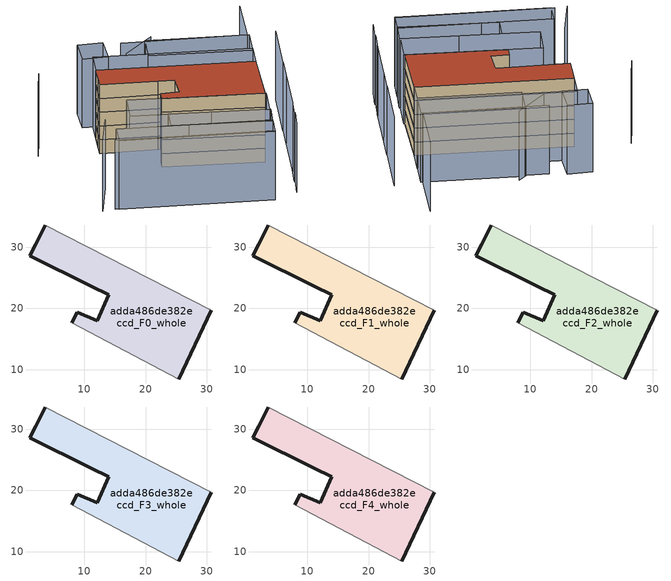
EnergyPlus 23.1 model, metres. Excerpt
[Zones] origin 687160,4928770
adda486de382eccd_F0_whole
 floor ground (EU_floor_Construction): 30.73,19.71 25.38,8.51 7.99,17.71 8.91,19.34 12.17,18.03 13.98,22.2 11.17,23.58 1.11,28.55 2.08,30.49 3.66,33.59 z0
 wall outside (EU_wall_Construction): 3.66,33.59 2.08,30.49 1.11,28.55 11.17,23.58 13.98,22.2 12.17,18.03 8.91,19.34 7.99,17.71 / 25.38,8.51 30.73,19.71 z0:3
 wall adiabatic (EU_wall_Construction): 7.99,17.71 25.38,8.51 / 30.73,19.71 3.66,33.59 z0:3
adda486de382eccd_F1_whole
 floor to adda486de382eccd_F0_whole (EU_floor_Construction): 30.73,19.71 25.38,8.51 7.99,17.71 8.91,19.34 12.17,18.03 13.98,22.2 11.17,23.58 1.11,28.55 2.08,30.49 3.66,33.59 z3
 wall outside (EU_wall_Construction): 3.66,33.59 2.08,30.49 1.11,28.55 11.17,23.58 13.98,22.2 12.17,18.03 8.91,19.34 7.99,17.71 / 25.38,8.51 30.73,19.71 z3:6
 wall adiabatic (EU_wall_Construction): 7.99,17.71 25.38,8.51 / 30.73,19.71 3.66,33.59 z3:6
adda486de382eccd_F2_whole
 floor to adda486de382eccd_F1_whole (EU_floor_Construction): 30.73,19.71 25.38,8.51 7.99,17.71 8.91,19.34 12.17,18.03 13.98,22.2 11.17,23.58 1.11,28.55 2.08,30.49 3.66,33.59 z6
 wall outside (EU_wall_Construction): 3.66,33.59 2.08,30.49 1.11,28.55 11.17,23.58 13.98,22.2 12.17,18.03 8.91,19.34 7.99,17.71 / 25.38,8.51 30.73,19.71 z6:9
 wall adiabatic (EU_wall_Construction): 7.99,17.71 25.38,8.51 / 30.73,19.71 3.66,33.59 z6:9
adda486de382eccd_F3_whole
 floor to adda486de382eccd_F2_whole (EU_floor_Construction): 30.73,19.71 25.38,8.51 7.99,17.71 8.91,19.34 12.17,18.03 13.98,22.2 11.17,23.58 1.11,28.55 2.08,30.49 3.66,33.59 z9
 wall outside (EU_wall_Construction): 3.66,33.59 2.08,30.49 1.11,28.55 11.17,23.58 13.98,22.2 12.17,18.03 8.91,19.34 7.99,17.71 / 25.38,8.51 30.73,19.71 z9:12
 wall adiabatic (EU_wall_Construction): 7.99,17.71 25.38,8.51 / 30.73,19.71 3.66,33.59 z9:12
adda486de382eccd_F4_whole
 floor to adda486de382eccd_F3_whole (EU_floor_Construction): 30.73,19.71 25.38,8.51 7.99,17.71 8.91,19.34 12.17,18.03 13.98,22.2 11.17,23.58 1.11,28.55 2.08,30.49 3.66,33.59 z12
 wall outside (EU_wall_Construction): 3.66,33.59 2.08,30.49 1.11,28.55 11.17,23.58 13.98,22.2 12.17,18.03 8.91,19.34 7.99,17.71 / 25.38,8.51 30.73,19.71 z12:15
 wall adiabatic (EU_wall_Construction): 7.99,17.71 25.38,8.51 / 30.73,19.71 3.66,33.59 z12:15
 roof outside (EU_roof_Construction): 25.38,8.51 30.73,19.71 3.66,33.59 2.08,30.49 1.11,28.55 11.17,23.58 13.98,22.2 12.17,18.03 8.91,19.34 7.99,17.71 z15
shading: 24.02,-4.36 26.07,-0.75 / 25.89,-0.64 28.1,3.25 / -8.07,9.32 19.09,-4.35 / 27.68,2.57 32.56,12.08 / 32.51,12.04 34.81,16.52 / 34.78,16.54 40.19,27.07 / -5.33,16.98 -10.48,10.1 / 39.8,38.83 34.89,28.9 / 34.89,28.9 13.28,39.58 / -6.09,38.55 -9.09,34.15 / 19.29,38.36 11.91,35.56 / 19.03,-4.54 -7.56,8.88 / -7.56,8.88 -5.61,12.74 / -5.61,12.74 20.98,-0.68 / 20.98,-0.68 19.03,-4.54 / 5.71,11.98 22.88,2.88 / 22.88,2.88 20.84,-0.97 / 20.84,-0.97 3.67,8.13 / 3.67,8.13 5.71,11.98 / 22.73,2.96 -0.73,15.4 / -0.73,15.4 2.15,20.83 / 2.15,20.83 25.61,8.39 / 25.61,8.39 22.73,2.96 / 30.73,19.71 3.63,33.61 / 3.63,33.61 5.84,37.93 / 5.84,37.93 32.95,24.03 / 32.95,24.03 30.73,19.71 / 17.57,37.8 35.23,28.73 / 35.23,28.73 32.56,23.54 / 32.56,23.54 14.91,32.61 / 14.91,32.61 17.57,37.8 / 10.55,41.52 8.39,36.53 / 8.39,36.53 3.87,38.49 / 3.87,38.49 6.02,43.48 / 6.02,43.48 10.55,41.52 z0:15
[Building]
EU S2 Campaign: North Axis=0; Terrain=City; Solar Distribution=FullExterior
[Site:Location]
Bologna: Latitude=44.5; Longitude=11.25; Time Zone=1; Elevation=37
[SizingPeriod:WeatherFileDays]
AnnualSizingPeriod: Begin Month=1; Begin Day of Month=1; End Month=12; End Day of Month=31; Day of Week for Start Day=Monday; Use Weather File Daylight Saving Period=No; Use Weather File Rain and Snow Indicators=No
[MATERIAL]
EU_InternalMass_Material: Roughness=MediumRough; Thickness=0.1; Conductivity=1; Density=1800; Specific Heat=900; Thermal Absorptance=0.9; Solar Absorptance=0.7; Visible Absorptance=0.7
[MATERIAL:NOMASS] Roughness=MediumRough; Thermal Absorptance=0.9; Solar Absorptance=0.7; Visible Absorptance=0.7
Name | Thermal Resistance
EU_wall_NoMass | 0.905828
EU_roof_NoMass | 0.37593
EU_floor_NoMass | 0.67114
[CONSTRUCTION]
EU_wall_Construction: EU_wall_NoMass
EU_roof_Construction: EU_roof_NoMass
EU_floor_Construction: EU_floor_NoMass
EU_InternalMass_Construction: EU_InternalMass_Material
[ZONE] Type=1; Multiplier=1; Ceiling Height=autocalculate; Volume=855.091; Floor Area=autocalculate; Part of Total Floor Area=Yes
adda486de382eccd_F0_whole; adda486de382eccd_F1_whole; adda486de382eccd_F2_whole; adda486de382eccd_F3_whole; adda486de382eccd_F4_whole
[INTERNALMASS] Construction=EU_InternalMass_Construction; Surface Area=285.031
Name | Zone or ZoneList
adda486de382eccd_F0_whole_EU_InternalMass | adda486de382eccd_F0_whole
adda486de382eccd_F1_whole_EU_InternalMass | adda486de382eccd_F1_whole
adda486de382eccd_F2_whole_EU_InternalMass | adda486de382eccd_F2_whole
adda486de382eccd_F3_whole_EU_InternalMass | adda486de382eccd_F3_whole
adda486de382eccd_F4_whole_EU_InternalMass | adda486de382eccd_F4_whole
[OTHEREQUIPMENT] Fuel Type=Electricity; Design Level Calculation Method=Watts/Area; Power per Zone Floor Area=1; Fraction Latent=0; Fraction Radiant=0; Fraction Lost=0; Carbon Dioxide Generation Rate=0; EndUse Subcategory=EU_Step8_InternalGains
Name | Zone or ZoneList or Space or SpaceList | Schedule
EU_Step8_InternalGain_adda486de382eccd_F0_whole_f000 | adda486de382eccd_F0_whole | EU_Step8_GainSchedule_adda486de382eccd_F0_whole_f000
EU_Step8_InternalGain_adda486de382eccd_F1_whole_f000 | adda486de382eccd_F1_whole | EU_Step8_GainSchedule_adda486de382eccd_F1_whole_f000
EU_Step8_InternalGain_adda486de382eccd_F2_whole_f000 | adda486de382eccd_F2_whole | EU_Step8_GainSchedule_adda486de382eccd_F2_whole_f000
EU_Step8_InternalGain_adda486de382eccd_F3_whole_f000 | adda486de382eccd_F3_whole | EU_Step8_GainSchedule_adda486de382eccd_F3_whole_f000
EU_Step8_InternalGain_adda486de382eccd_F4_whole_f000 | adda486de382eccd_F4_whole | EU_Step8_GainSchedule_adda486de382eccd_F4_whole_f000
[ZONEVENTILATION:DESIGNFLOWRATE] Schedule=EU_AlwaysOn; Design Flow Rate Calculation Method=AirChanges/Hour; Air Changes per Hour=0.73129; Ventilation Type=Natural; Fan Pressure Rise=0; Fan Total Efficiency=1; Constant Term Coefficient=1; Temperature Term Coefficient=0; Velocity Term Coefficient=0; Velocity Squared Term Coefficient=0; Minimum Indoor Temperature=-100; Maximum Indoor Temperature=100; Delta Temperature=-100; Minimum Outdoor Temperature=-100; Maximum Outdoor Temperature=100; Maximum Wind Speed=40
Name | Zone or ZoneList or Space or SpaceList
EU_ConstantAir_adda486de382eccd_F0_whole | adda486de382eccd_F0_whole
EU_ConstantAir_adda486de382eccd_F1_whole | adda486de382eccd_F1_whole
EU_ConstantAir_adda486de382eccd_F2_whole | adda486de382eccd_F2_whole
EU_ConstantAir_adda486de382eccd_F3_whole | adda486de382eccd_F3_whole
EU_ConstantAir_adda486de382eccd_F4_whole | adda486de382eccd_F4_whole
[HVACTEMPLATE:THERMOSTAT] Constant Heating Setpoint=20; Constant Cooling Setpoint=50
EU_HeatOnly_adda486de382eccd_F0_whole; EU_HeatOnly_adda486de382eccd_F1_whole; EU_HeatOnly_adda486de382eccd_F2_whole; EU_HeatOnly_adda486de382eccd_F3_whole; EU_HeatOnly_adda486de382eccd_F4_whole
[HVACTEMPLATE:ZONE:IDEALLOADSAIRSYSTEM] System Availability Schedule=EU_AlwaysOn; Maximum Heating Supply Air Temperature=50; Minimum Cooling Supply Air Temperature=13; Maximum Heating Supply Air Humidity Ratio=0.0156; Minimum Cooling Supply Air Humidity Ratio=0.0077; Heating Limit=NoLimit; Cooling Limit=NoLimit; Heating Availability Schedule=EU_AlwaysOn; Cooling Availability Schedule=EU_CoolingOff; Dehumidification Control Type=ConstantSensibleHeatRatio; Cooling Sensible Heat Ratio=0.7; Dehumidification Setpoint=60; Humidification Control Type=None; Humidification Setpoint=30; Outdoor Air Method=None; Outdoor Air Flow Rate per Person=0.00944; Outdoor Air Flow Rate per Zone Floor Area=0; Outdoor Air Flow Rate per Zone=0; Demand Controlled Ventilation Type=None; Outdoor Air Economizer Type=NoEconomizer; Heat Recovery Type=None; Sensible Heat Recovery Effectiveness=0.7; Latent Heat Recovery Effectiveness=0.65
Name | Template Thermostat
adda486de382eccd_F0_whole | EU_HeatOnly_adda486de382eccd_F0_whole
adda486de382eccd_F1_whole | EU_HeatOnly_adda486de382eccd_F1_whole
adda486de382eccd_F2_whole | EU_HeatOnly_adda486de382eccd_F2_whole
adda486de382eccd_F3_whole | EU_HeatOnly_adda486de382eccd_F3_whole
adda486de382eccd_F4_whole | EU_HeatOnly_adda486de382eccd_F4_whole
[SIZING:ZONE] Zone Cooling Design Supply Air Temperature Input Method=SupplyAirTemperature; Zone Cooling Design Supply Air Temperature=13; Zone Heating Design Supply Air Temperature Input Method=SupplyAirTemperature; Zone Heating Design Supply Air Temperature=50; Zone Cooling Design Supply Air Humidity Ratio=0.008; Zone Heating Design Supply Air Humidity Ratio=0.008; Cooling Design Air Flow Method=DesignDay; Cooling Design Air Flow Rate=0; Cooling Minimum Air Flow per Zone Floor Area=0.000762; Cooling Minimum Air Flow=0; Cooling Minimum Air Flow Fraction=0.2; Heating Design Air Flow Method=DesignDay; Heating Design Air Flow Rate=0; Heating Maximum Air Flow per Zone Floor Area=0.002032; Heating Maximum Air Flow=0.141576; Heating Maximum Air Flow Fraction=0.3; Account for Dedicated Outdoor Air System=No; Dedicated Outdoor Air System Control Strategy=NeutralSupplyAir; Dedicated Outdoor Air Low Setpoint Temperature for Design=autosize; Dedicated Outdoor Air High Setpoint Temperature for Design=autosize; Zone Load Sizing Method=Sensible Load Only No Latent Load; Zone Latent Cooling Design Supply Air Humidity Ratio Input Method=HumidityRatioDifference; Zone Cooling Design Supply Air Humidity Ratio Difference=0.005; Zone Latent Heating Design Supply Air Humidity Ratio Input Method=HumidityRatioDifference; Zone Humidification Design Supply Air Humidity Ratio Difference=0.005
adda486de382eccd_F0_whole; adda486de382eccd_F1_whole; adda486de382eccd_F2_whole; adda486de382eccd_F3_whole; adda486de382eccd_F4_whole
[SCHEDULE:CONSTANT]
Name | Hourly Value
EU_AlwaysOn | 1
EU_CoolingOff | 0
[SCHEDULE:FILE] Column Number=1; Rows to Skip at Top=0; Number of Hours of Data=8760; Column Separator=Comma; Interpolate to Timestep=No; Minutes per Item=60; Adjust Schedule for Daylight Savings=Yes
Name | File
EU_Step8_GainSchedule_adda486de382eccd_F0_whole_f000 | ../../schedules/adda486de382eccd/adda486de382eccd_F0_whole_f000_gain.csv
EU_Step8_GainSchedule_adda486de382eccd_F1_whole_f000 | ../../schedules/adda486de382eccd/adda486de382eccd_F1_whole_f000_gain.csv
EU_Step8_GainSchedule_adda486de382eccd_F2_whole_f000 | ../../schedules/adda486de382eccd/adda486de382eccd_F2_whole_f000_gain.csv
EU_Step8_GainSchedule_adda486de382eccd_F3_whole_f000 | ../../schedules/adda486de382eccd/adda486de382eccd_F3_whole_f000_gain.csv
EU_Step8_GainSchedule_adda486de382eccd_F4_whole_f000 | ../../schedules/adda486de382eccd/adda486de382eccd_F4_whole_f000_gain.csv
